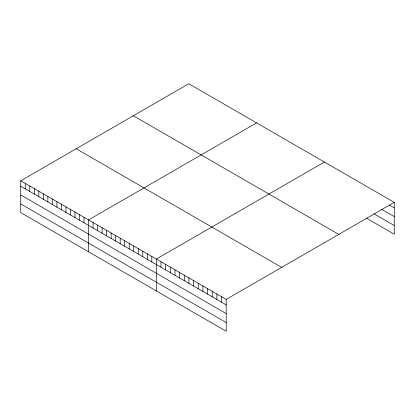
<?xml version="1.0" encoding="UTF-8"?>
<svg xmlns="http://www.w3.org/2000/svg" width="415" height="415" viewBox="0 0 415 415"><rect width="100%" height="100%" fill="white"/><g stroke="black" fill="none" stroke-linecap="round" stroke-linejoin="round"><path stroke-width="0.62" d="M20.75 180.774L226.201 299.391L226.201 331.248L20.75 212.636L20.75 180.774L188.799 83.752L394.25 202.364L394.25 234.226L366.31 218.093M256.6 122.897L88.545 219.919L88.545 251.775M324.395 162.037L156.346 259.059L156.346 290.92M226.201 299.391L394.25 202.364M389.592 205.176L394.25 207.863M381.831 209.393L394.25 216.563M374.071 213.875L394.25 225.527M133.345 115.769L338.79 234.382M76.21 148.757L281.655 267.374M20.75 186.273L226.201 304.89M20.75 194.972L226.201 313.59M20.75 203.936L226.201 322.548M221.543 296.699L221.543 302.198M216.884 294.012L216.884 299.511M212.226 291.325L212.226 296.824M207.573 288.638L207.573 294.136M202.914 285.945L202.914 291.444M198.256 283.258L198.256 288.757M193.603 280.571L193.603 286.07M188.944 277.879L188.944 283.378M184.286 275.192L184.286 280.69M179.628 272.505L179.628 278.003M174.974 269.817L174.974 275.316M170.316 267.125L170.316 272.624M165.658 264.438L165.658 269.937M161.004 261.751L161.004 267.25M151.828 256.449L151.828 261.948M147.304 253.84L147.304 259.339M142.786 251.231L142.786 256.729M138.268 248.621L138.268 254.12M133.744 246.012L133.744 251.511M129.226 243.403L129.226 248.901M124.708 240.793L124.708 246.292M120.189 238.184L120.189 243.683M115.666 235.575L115.666 241.074M111.147 232.965L111.147 238.464M106.629 230.356L106.629 235.855M102.106 227.747L102.106 233.246M97.587 225.138L97.587 230.636M93.069 222.528L93.069 228.027M84.027 217.31L84.027 222.808M79.509 214.7L79.509 220.199M74.991 212.091L74.991 217.59M70.467 209.482L70.467 214.98M65.949 206.872L65.949 212.371M61.43 204.263L61.43 209.762M56.907 201.654L56.907 207.152M52.389 199.044L52.389 204.543M47.87 196.435L47.87 201.934M43.347 193.821L43.347 199.325M38.828 191.211L38.828 196.71M34.31 188.602L34.31 194.101M29.792 185.993L29.792 191.491M25.268 183.383L25.268 188.882"/></g></svg>
